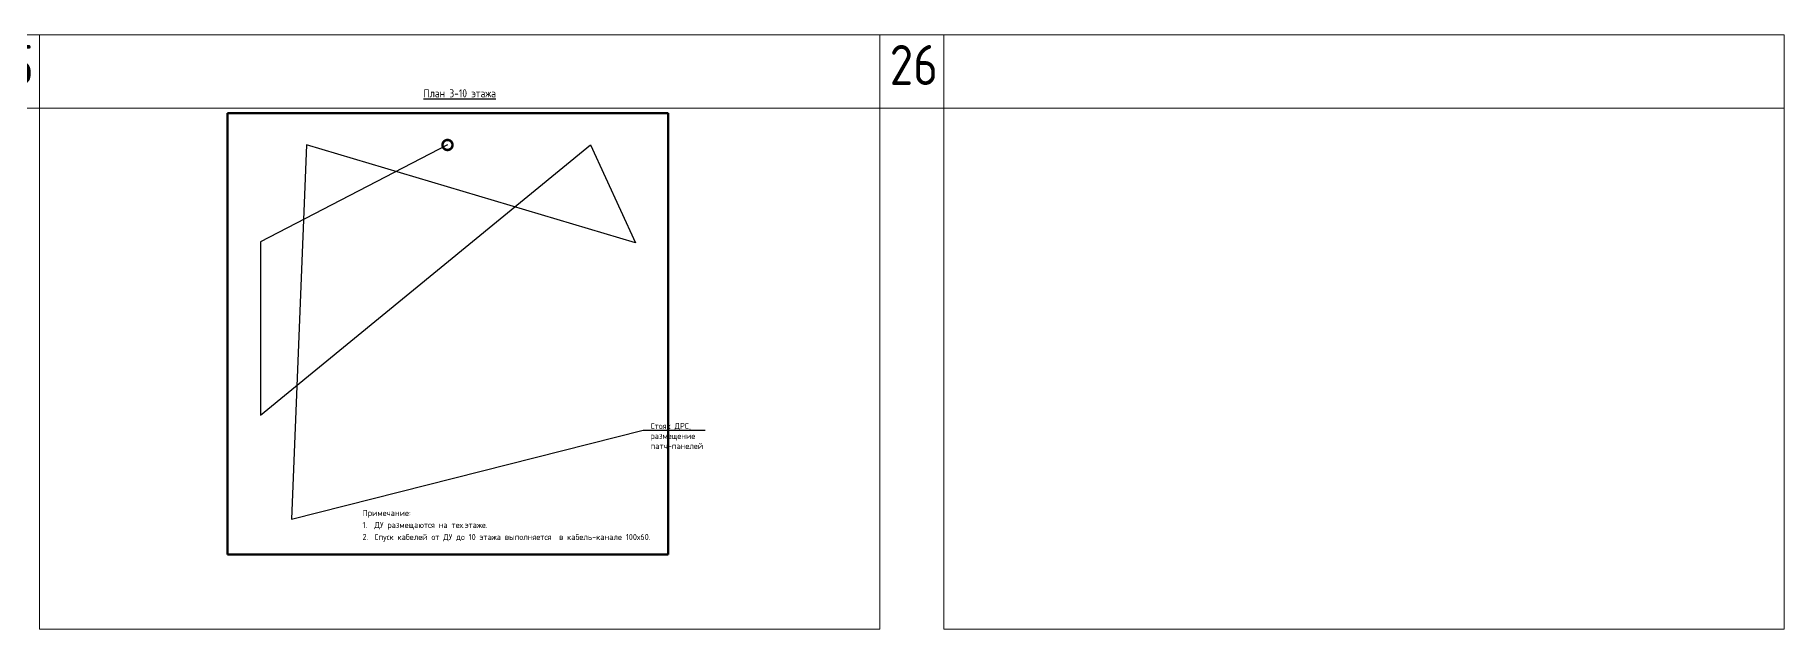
# Model space of a CAD drawing. Extents: x 6775 to 13793, y 2665 to 3972.
# Drawn here: x 10389 to 11263, y 2665 to 2962 of the extents above; entities that cross this region are included whole.
import ezdxf
from ezdxf import colors
from ezdxf.entities.mleader import LeaderData, LeaderLine
from ezdxf.math import Vec2, Vec3

# ---------------------------------------------------------------- set-up
doc = ezdxf.new("R2010")
doc.units = 0
doc.header["$MEASUREMENT"] = 0
doc.layers.get('0').update_dxf_attribs({"linetype": 'CONTINUOUS'})
doc.layers.get('Defpoints').update_dxf_attribs({"linetype": 'CONTINUOUS'})
doc.styles.add('мой', font='', dxfattribs={"width": 0.9, "height": 3})
doc.styles.get('мой').set_extended_font_data('GOST Common')
picture_1 = doc.add_image_def('image5.png', size_in_pixel=(950, 951))

# ---------------------------------------------------------------- blocks, each defined once
blk = doc.blocks.new('*U19')
at = {"color": 7, "linetype": 'Continuous', "lineweight": 15}
blk.add_lwpolyline([(-210, -148.5), (210, -148.5), (210, 148.5), (-210, 148.5)], close=True, dxfattribs=at)
blk = doc.blocks.new('*U20')
at = {"color": 0, "linetype": 'ByBlock', "lineweight": -2, "transparency": 16777216}
for p in [(3616, 0), (4068, 0)]:
    blk.add_blockref('*U19', p, dxfattribs=at)
blk = doc.blocks.new('_DotSmall')
at = {"color": 0, "linetype": 'ByBlock', "lineweight": 15, "const_width": 0.5}
blk.add_lwpolyline([(-0.0625, 0, 1), (0.0625, 0, 1)], format="xyb", close=True, dxfattribs=at)
blk = doc.blocks.new('*T549')
at = {"layer": 'Defpoints', "color": 8, "linetype": 'ByBlock', "lineweight": 0, "transparency": 16777216}
for p, q in [((0, 0), (4488, 0)), ((0, 0), (0, -36.67)), ((452, 0), (452, -36.67)), ((904, 0), (904, -36.67)), ((1356, 0), (1356, -36.67)), ((1808, 0), (1808, -36.67)), ((2260, 0), (2260, -36.67)), ((2712, 0), (2712, -36.67)), ((3164, 0), (3164, -36.67)), ((3584, 0), (3584, -36.67)), ((4036, 0), (4036, -36.67)), ((4488, 0), (4488, -36.67)), ((0, -36.67), (4488, -36.67))]:
    blk.add_line(p, q, dxfattribs=at)
at = {"layer": 'Defpoints', "color": 5, "linetype": 'Continuous', "lineweight": 0, "transparency": 16777216, "char_height": 20, "attachment_point": 1, "style": 'мой'}
for s, insert, width in [('{\\fGOST Common|b0|i0|c204|p34;15}', (5, -5), 442), ('{\\fGOST Common|b0|i0|c204|p34;27', (457, -5), 442), ('23', (909, -5), 442), ('20', (1361, -5), 442), ('21', (1813, -5), 442), ('22', (2265, -5), 442), ('23', (2717, -5), 442), ('24', (3169, -5), 410), ('25', (3589, -5), 442), ('26', (4041, -5), 442)]:
    blk.add_mtext(s, dxfattribs=dict(at, insert=insert, width=width))

msp = doc.modelspace()

# ---------------------------------------------------------------- block references
at = {"color": 7, "linetype": 'Continuous', "lineweight": 15}
msp.add_blockref('*U20', (6985, 2813.5), dxfattribs=at)
msp.add_blockref('*T549', (6775, 2962))

# ---------------------------------------------------------------- texts
at = {"color": 7, "insert": (10583.01, 2934.82), "char_height": 4, "width": 39.8592, "attachment_point": 1, "style": 'мой'}
msp.add_mtext('\\pxi-4,l4,sm1,t2;{\\fGOST Common|b0|i0|c204|p34;\\LПлан \\fGOST Common|b0|i0|c0|p34;3-10\\fGOST Common|b0|i0|c204|p34; этажа}', dxfattribs=at)
at = {"color": 7, "linetype": 'Continuous', "lineweight": 15, "insert": (10552.5, 2724.5), "char_height": 3, "width": 131.6294, "attachment_point": 1, "style": 'мой'}
msp.add_mtext('\\pxsm1.2;{\\fGOST Common|b0|i0|c204|p34;Примечание}:\\P\\pi-3,l3,t2;1.^I{\\fGOST Common|b0|i0|c204|p34;ДУ размещаются на тех.этаже.\\P}2.^I{\\fGOST Common|b0|i0|c204|p34;Спуск кабелей от ДУ до 10 этажа выполняется } {\\fGOST Common|b0|i0|c204|p34;в кабель-канале 100х60.}', dxfattribs=at)

# ---------------------------------------------------------------- pictures from other files: only their frames are drawn
at = {"color": 7, "linetype": 'Continuous', "lineweight": 50}
image = msp.add_image(picture_1, insert=(10485, 2702.28), size_in_units=(220.34, 220.58), dxfattribs=at)
image.dxf.flags = 7

# ---------------------------------------------------------------- leaders
at = {"color": 1, "linetype": 'Continuous', "lineweight": 15}
ml = msp.add_multileader_mtext('Standard', dxfattribs=at)
ml.set_content('{\\fGOST Common|b0|i0|c204|p34;\\C7;Стояк ДРС\\fGOST Common|b0|i0|c0|p34;,\\P\\fGOST Common|b0|i0|c204|p34;размещение патч\\fGOST Common|b0|i0|c0|p34;-\\fGOST Common|b0|i0|c204|p34;панелей}', color=1, style='мой')
ml.set_leader_properties()
ml.set_arrow_properties(name='DOTSMALL')
ml.build(insert=Vec2(0, 0))
ml.multileader.update_dxf_attribs({"text_left_attachment_type": 6, "text_right_attachment_type": 6, "dogleg_length": 10, "arrow_head_size": 10})
ctx = ml.context
ctx.base_point, ctx.char_height, ctx.arrow_head_size, ctx.landing_gap_size, ctx.plane_origin = Vec3(10696.41, 2764.4), 3, 10, 0.09, Vec3(11029.45, 3071.7)
ctx.left_attachment, ctx.right_attachment = 6, 6
notes = []
notes.append((ctx, [(0, (1, 1, 0), (10692.82, 2764.4), (1, 0), 3.59, [(5, [(10595, 2907), (10501.5, 2858.5), (10501.5, 2772), (10666.5, 2907), (10689, 2858), (10524.5, 2907), (10517, 2720)], 0, [])])]))
ctx.mtext.insert, ctx.mtext.width, ctx.mtext.defined_height, ctx.mtext.flow_direction = Vec3(10696.5, 2768), 27, 12.7, 5
for ctx, leaders in notes:
    for number, flags, end, landing, length, lines in leaders:
        leader = LeaderData()
        leader.index, (leader.has_last_leader_line, leader.has_dogleg_vector, leader.attachment_direction) = number, flags
        leader.last_leader_point, leader.dogleg_vector, leader.dogleg_length = Vec3(end), Vec3(landing), length
        for number, points, colour, breaks in lines:
            line = LeaderLine()
            line.index, line.vertices, line.color, line.breaks = number, Vec3.list(points), colors.encode_raw_color(colour), breaks
            leader.lines.append(line)
        ctx.leaders.append(leader)

doc.saveas('drawing.dxf')
